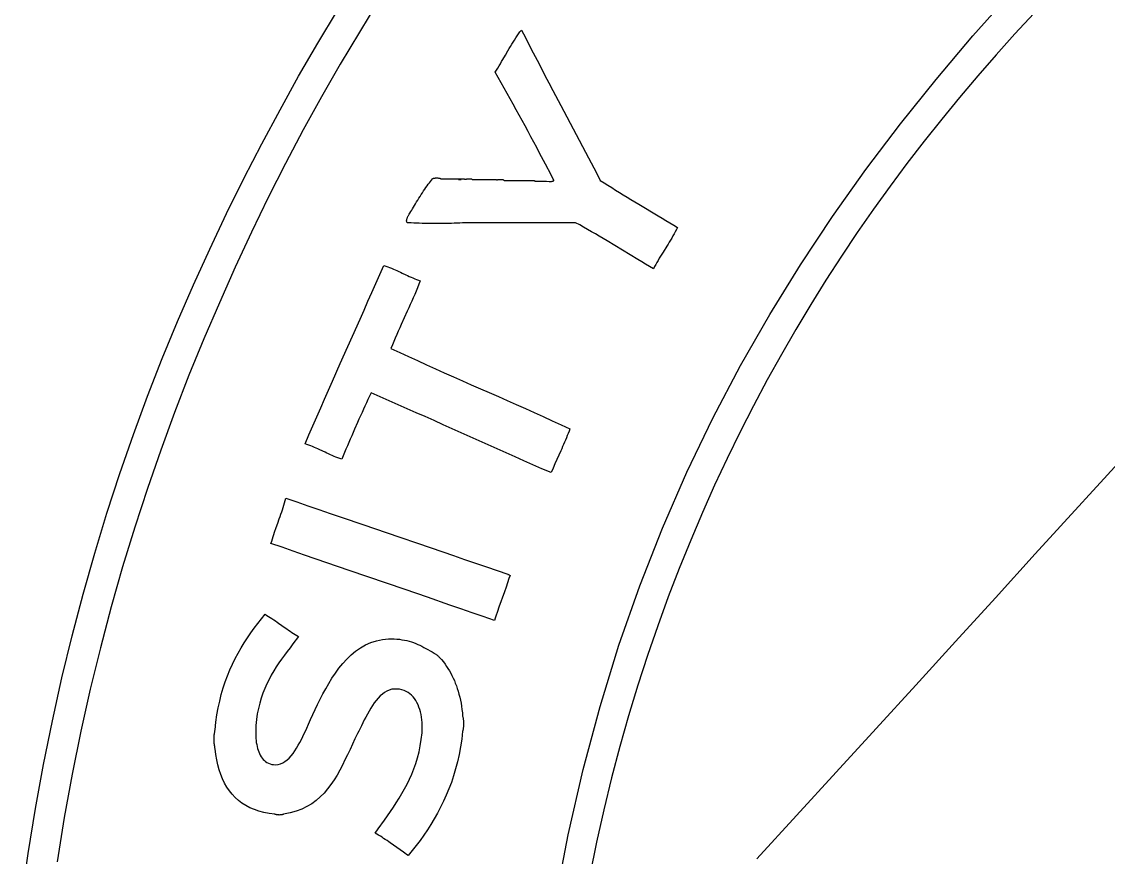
# Model space of a CAD drawing. Header units: metres. Extents: x -185 to 1201, y -340 to 309.
# Drawn here: x 877.63 to 885.33, y 67.75 to 73.67 of the extents above; entities that cross this region are included whole.
import ezdxf

# ---------------------------------------------------------------- set-up
doc = ezdxf.new("R2010")
doc.units = ezdxf.units.M

msp = doc.modelspace()

# ---------------------------------------------------------------- linework, layer by layer
for p, q in [((884.37, 73.5703), (884.638, 73.8708)), ((879.729, 73.5195), (879.868, 73.751)), ((880.162, 73.8222), (880.023, 73.5975)), ((884.802, 73.7292), (884.667, 73.5838)), ((880.023, 73.5975), (879.887, 73.3695)), ((881.151, 73.5841), (881.161, 73.598)), ((881.161, 73.598), (881.171, 73.6116)), ((881.171, 73.6116), (881.199, 73.5579)), ((879.593, 73.2847), (879.729, 73.5195)), ((881.103, 73.5111), (881.112, 73.5261)), ((881.112, 73.5261), (881.122, 73.5409)), ((881.122, 73.5409), (881.131, 73.5555)), ((881.131, 73.5555), (881.141, 73.5699)), ((881.141, 73.5699), (881.151, 73.5841)), ((881.199, 73.5579), (881.226, 73.5043)), ((884.109, 73.2625), (884.37, 73.5703)), ((884.667, 73.5838), (884.535, 73.4363)), ((881.058, 73.4346), (881.076, 73.4654)), ((881.076, 73.4654), (881.085, 73.4807)), ((881.085, 73.4807), (881.094, 73.496)), ((881.094, 73.496), (881.103, 73.5111)), ((881.226, 73.5043), (881.254, 73.4507)), ((881.254, 73.4507), (881.282, 73.3972)), ((879.887, 73.3695), (879.754, 73.1383)), ((881.013, 73.3576), (881.022, 73.3729)), ((881.022, 73.3729), (881.031, 73.3883)), ((881.031, 73.3883), (881.04, 73.4037)), ((881.04, 73.4037), (881.058, 73.4346)), ((881.282, 73.3972), (881.31, 73.3438)), ((884.535, 73.4363), (884.404, 73.2866)), ((880.986, 73.3125), (880.995, 73.3274)), ((881.007, 73.2749), (880.986, 73.3125)), ((880.995, 73.3274), (881.004, 73.3425)), ((881.004, 73.3425), (881.013, 73.3576)), ((881.31, 73.3438), (881.338, 73.2904)), ((881.338, 73.2904), (881.366, 73.2371)), ((884.404, 73.2866), (884.276, 73.1349)), ((879.461, 73.0466), (879.593, 73.2847)), ((881.028, 73.2372), (881.007, 73.2749)), ((881.05, 73.1994), (881.028, 73.2372)), ((881.366, 73.2371), (881.394, 73.1838)), ((883.856, 72.947), (884.109, 73.2625)), ((879.754, 73.1383), (879.625, 72.9039)), ((881.071, 73.1615), (881.05, 73.1994)), ((881.092, 73.1236), (881.071, 73.1615)), ((881.394, 73.1838), (881.45, 73.0774)), ((884.276, 73.1349), (884.149, 72.9809)), ((881.113, 73.0855), (881.092, 73.1236)), ((881.134, 73.0474), (881.113, 73.0855)), ((881.45, 73.0774), (881.646, 72.7056)), ((879.331, 72.8053), (879.461, 73.0466)), ((881.155, 73.0092), (881.134, 73.0474)), ((881.176, 72.9709), (881.155, 73.0092)), ((884.149, 72.9809), (884.025, 72.8247)), ((879.625, 72.9039), (879.499, 72.6661)), ((881.197, 72.9326), (881.176, 72.9709)), ((881.218, 72.8941), (881.197, 72.9326)), ((883.611, 72.6232), (883.856, 72.947)), ((881.238, 72.8557), (881.218, 72.8941)), ((881.259, 72.8171), (881.238, 72.8557)), ((884.025, 72.8247), (883.903, 72.6663)), ((879.205, 72.5605), (879.331, 72.8053)), ((881.28, 72.7786), (881.259, 72.8171)), ((881.3, 72.7399), (881.28, 72.7786)), ((881.341, 72.6626), (881.3, 72.7399)), ((881.646, 72.7056), (881.702, 72.5994)), ((879.499, 72.6661), (879.377, 72.4249)), ((881.382, 72.5851), (881.341, 72.6626)), ((881.702, 72.5994), (881.73, 72.5463)), ((883.375, 72.2907), (883.611, 72.6232)), ((883.903, 72.6663), (883.783, 72.5057)), ((879.082, 72.3124), (879.205, 72.5605)), ((880.503, 72.5083), (880.511, 72.5195)), ((880.511, 72.5195), (880.519, 72.53)), ((880.519, 72.53), (880.526, 72.5399)), ((880.526, 72.5399), (880.534, 72.5489)), ((880.534, 72.5489), (880.541, 72.5571)), ((880.541, 72.5571), (880.542, 72.5584)), ((880.542, 72.5584), (880.544, 72.5596)), ((880.544, 72.5596), (880.546, 72.5607)), ((880.546, 72.5607), (880.549, 72.5616)), ((880.549, 72.5616), (880.552, 72.5624)), ((880.552, 72.5624), (880.556, 72.563)), ((880.556, 72.563), (880.56, 72.5635)), ((880.56, 72.5635), (880.563, 72.5639)), ((880.563, 72.5639), (880.567, 72.5641)), ((880.567, 72.5641), (880.571, 72.5641)), ((880.571, 72.5641), (880.575, 72.5641)), ((880.575, 72.5641), (880.579, 72.5639)), ((880.579, 72.5639), (880.583, 72.5635)), ((880.583, 72.5635), (880.587, 72.563)), ((880.587, 72.563), (880.59, 72.5624)), ((880.59, 72.5624), (880.593, 72.5616)), ((880.593, 72.5616), (880.596, 72.5607)), ((880.596, 72.5607), (880.598, 72.5596)), ((880.598, 72.5596), (880.6, 72.5584)), ((880.6, 72.5584), (880.601, 72.5571)), ((880.601, 72.5571), (880.765, 72.5571)), ((880.726, 72.5522), (880.744, 72.5532)), ((880.738, 72.5529), (880.726, 72.5522)), ((880.744, 72.5532), (880.738, 72.5529)), ((880.765, 72.5571), (880.768, 72.5566)), ((880.768, 72.5566), (880.771, 72.5564)), ((880.771, 72.5564), (880.774, 72.5563)), ((880.774, 72.5563), (880.777, 72.5563)), ((880.777, 72.5563), (880.781, 72.5565)), ((880.781, 72.5565), (880.784, 72.5567)), ((880.784, 72.5567), (880.798, 72.558)), ((880.798, 72.558), (880.801, 72.5583)), ((880.801, 72.5583), (880.804, 72.5584)), ((880.804, 72.5584), (880.807, 72.5585)), ((880.807, 72.5585), (880.81, 72.5584)), ((880.81, 72.5584), (880.813, 72.5581)), ((880.813, 72.5581), (880.815, 72.5577)), ((880.815, 72.5577), (880.817, 72.557)), ((880.817, 72.557), (880.819, 72.5561)), ((880.819, 72.5561), (880.821, 72.5548)), ((880.821, 72.5548), (880.822, 72.5533)), ((880.822, 72.5533), (880.986, 72.5533)), ((880.986, 72.5533), (880.989, 72.5526)), ((880.989, 72.5526), (880.992, 72.5521)), ((880.992, 72.5521), (880.995, 72.5519)), ((880.995, 72.5519), (880.998, 72.5518)), ((880.998, 72.5518), (881.002, 72.5519)), ((881.002, 72.5519), (881.005, 72.5521)), ((881.005, 72.5521), (881.009, 72.5523)), ((881.009, 72.5523), (881.02, 72.5531)), ((881.02, 72.5531), (881.023, 72.5533)), ((881.023, 72.5533), (881.027, 72.5534)), ((881.027, 72.5534), (881.03, 72.5534)), ((881.03, 72.5534), (881.033, 72.5531)), ((881.033, 72.5531), (881.036, 72.5527)), ((881.036, 72.5527), (881.039, 72.552)), ((881.039, 72.552), (881.042, 72.5511)), ((881.042, 72.5511), (881.044, 72.5499)), ((881.044, 72.5499), (881.046, 72.5482)), ((881.046, 72.5482), (881.048, 72.5463)), ((881.048, 72.5463), (881.212, 72.5463)), ((881.212, 72.5463), (881.214, 72.5458)), ((881.214, 72.5458), (881.217, 72.5455)), ((881.217, 72.5455), (881.22, 72.5454)), ((881.22, 72.5454), (881.223, 72.5455)), ((881.223, 72.5455), (881.226, 72.5456)), ((881.226, 72.5456), (881.229, 72.5458)), ((881.229, 72.5458), (881.239, 72.5466)), ((881.239, 72.5466), (881.246, 72.547)), ((881.246, 72.547), (881.249, 72.547)), ((881.249, 72.547), (881.252, 72.5469)), ((881.252, 72.5469), (881.255, 72.5467)), ((881.255, 72.5467), (881.258, 72.5463)), ((881.258, 72.5463), (881.261, 72.5457)), ((881.261, 72.5457), (881.263, 72.5449)), ((881.263, 72.5449), (881.265, 72.5438)), ((881.265, 72.5438), (881.267, 72.5424)), ((881.267, 72.5424), (881.268, 72.5406)), ((881.268, 72.5406), (881.324, 72.5406)), ((881.324, 72.5406), (881.328, 72.5411)), ((881.328, 72.5411), (881.332, 72.5413)), ((881.332, 72.5413), (881.336, 72.5414)), ((881.336, 72.5414), (881.34, 72.5414)), ((881.34, 72.5414), (881.345, 72.5412)), ((881.345, 72.5412), (881.349, 72.541)), ((881.349, 72.541), (881.367, 72.5399)), ((881.367, 72.5399), (881.372, 72.5397)), ((881.372, 72.5397), (881.376, 72.5397)), ((881.376, 72.5397), (881.38, 72.5397)), ((881.38, 72.5397), (881.384, 72.5399)), ((881.402, 72.5463), (881.382, 72.5851)), ((881.384, 72.5399), (881.388, 72.5404)), ((881.388, 72.5404), (881.391, 72.541)), ((881.391, 72.541), (881.394, 72.5419)), ((881.394, 72.5419), (881.397, 72.543)), ((881.397, 72.543), (881.4, 72.5445)), ((881.4, 72.5445), (881.402, 72.5463)), ((881.73, 72.5463), (881.757, 72.5292)), ((881.757, 72.5292), (881.784, 72.5122)), ((880.453, 72.4333), (880.461, 72.4463)), ((880.461, 72.4463), (880.47, 72.4593)), ((880.47, 72.4593), (880.478, 72.472)), ((880.478, 72.472), (880.486, 72.4845)), ((880.486, 72.4845), (880.495, 72.4967)), ((880.495, 72.4967), (880.503, 72.5083)), ((881.784, 72.5122), (881.811, 72.4953)), ((881.811, 72.4953), (881.838, 72.4785)), ((881.838, 72.4785), (881.865, 72.4618)), ((881.865, 72.4618), (881.892, 72.4452)), ((881.892, 72.4452), (881.92, 72.4286)), ((883.783, 72.5057), (883.666, 72.3427)), ((879.377, 72.4249), (879.258, 72.1804)), ((880.407, 72.3577), (880.414, 72.3696)), ((880.414, 72.3696), (880.421, 72.3818)), ((880.421, 72.3818), (880.429, 72.3944)), ((880.429, 72.3944), (880.437, 72.4072)), ((880.437, 72.4072), (880.445, 72.4202)), ((880.445, 72.4202), (880.453, 72.4333)), ((881.92, 72.4286), (881.947, 72.4121)), ((881.947, 72.4121), (882.002, 72.3791)), ((882.002, 72.3791), (882.14, 72.2968)), ((878.963, 72.0608), (879.082, 72.3124)), ((880.363, 72.2827), (880.365, 72.2868)), ((880.365, 72.2868), (880.367, 72.291)), ((880.367, 72.291), (880.369, 72.2952)), ((880.369, 72.2952), (880.372, 72.2993)), ((880.372, 72.2993), (880.374, 72.3034)), ((880.374, 72.3034), (880.376, 72.3074)), ((880.376, 72.3074), (880.381, 72.315)), ((880.381, 72.315), (880.388, 72.3257)), ((880.388, 72.3257), (880.394, 72.3357)), ((880.394, 72.3357), (880.4, 72.3464)), ((880.4, 72.3464), (880.407, 72.3577)), ((882.14, 72.2968), (882.168, 72.2803)), ((883.148, 71.949), (883.375, 72.2907)), ((883.666, 72.3427), (883.551, 72.1773)), ((880.358, 72.2619), (880.359, 72.266)), ((880.358, 72.258), (880.358, 72.2619)), ((880.359, 72.2541), (880.358, 72.258)), ((880.359, 72.2701), (880.36, 72.2743)), ((880.359, 72.266), (880.359, 72.2701)), ((880.36, 72.2503), (880.359, 72.2541)), ((880.36, 72.2743), (880.362, 72.2784)), ((880.361, 72.2466), (880.36, 72.2503)), ((880.37, 72.2466), (880.361, 72.2466)), ((880.362, 72.2784), (880.363, 72.2827)), ((880.389, 72.2456), (880.37, 72.2466)), ((880.408, 72.2446), (880.389, 72.2456)), ((880.427, 72.2438), (880.408, 72.2446)), ((880.447, 72.243), (880.427, 72.2438)), ((880.467, 72.2424), (880.447, 72.243)), ((880.488, 72.2419), (880.467, 72.2424)), ((880.508, 72.2415), (880.488, 72.2419)), ((880.529, 72.2412), (880.508, 72.2415)), ((880.55, 72.241), (880.529, 72.2412)), ((880.571, 72.241), (880.55, 72.241)), ((880.592, 72.241), (880.571, 72.241)), ((880.613, 72.2412), (880.592, 72.241)), ((880.634, 72.2415), (880.613, 72.2412)), ((880.654, 72.2419), (880.634, 72.2415)), ((880.675, 72.2424), (880.654, 72.2419)), ((880.695, 72.243), (880.675, 72.2424)), ((880.715, 72.2438), (880.695, 72.243)), ((880.734, 72.2446), (880.715, 72.2438)), ((880.753, 72.2456), (880.734, 72.2446)), ((880.771, 72.2466), (880.753, 72.2456)), ((881.555, 72.2466), (880.771, 72.2466)), ((881.584, 72.2311), (881.555, 72.2466)), ((881.612, 72.2154), (881.584, 72.2311)), ((881.64, 72.1995), (881.612, 72.2154)), ((882.168, 72.2803), (882.195, 72.2637)), ((882.195, 72.2637), (882.223, 72.2471)), ((882.223, 72.2471), (882.25, 72.2305)), ((882.25, 72.2305), (882.277, 72.2137)), ((882.277, 72.2137), (882.27, 72.1984)), ((879.258, 72.1804), (879.143, 71.9324)), ((881.667, 72.1835), (881.64, 72.1995)), ((881.695, 72.1673), (881.667, 72.1835)), ((881.723, 72.1511), (881.695, 72.1673)), ((881.75, 72.1347), (881.723, 72.1511)), ((881.778, 72.1183), (881.75, 72.1347)), ((882.236, 72.1388), (882.228, 72.1242)), ((882.245, 72.1534), (882.236, 72.1388)), ((882.253, 72.1682), (882.245, 72.1534)), ((882.261, 72.1832), (882.253, 72.1682)), ((882.27, 72.1984), (882.261, 72.1832)), ((883.551, 72.1773), (883.438, 72.0096)), ((878.847, 71.8061), (878.963, 72.0608)), ((881.832, 72.0853), (881.778, 72.1183)), ((881.941, 72.0191), (881.832, 72.0853)), ((882.201, 72.081), (882.175, 72.0381)), ((882.21, 72.0954), (882.201, 72.081)), ((882.219, 72.1097), (882.21, 72.0954)), ((882.228, 72.1242), (882.219, 72.1097)), ((881.996, 71.9861), (881.941, 72.0191)), ((882.024, 71.9697), (881.996, 71.9861)), ((882.14, 71.9805), (882.131, 71.9659)), ((882.148, 71.995), (882.14, 71.9805)), ((882.157, 72.0095), (882.148, 71.995)), ((882.166, 72.0238), (882.157, 72.0095)), ((882.175, 72.0381), (882.166, 72.0238)), ((883.438, 72.0096), (883.328, 71.8394)), ((879.143, 71.9324), (879.031, 71.6807)), ((880.168, 71.8799), (880.196, 71.9433)), ((880.196, 71.9433), (880.21, 71.939)), ((880.21, 71.939), (880.224, 71.9344)), ((880.224, 71.9344), (880.237, 71.9296)), ((880.237, 71.9296), (880.25, 71.9245)), ((880.25, 71.9245), (880.264, 71.9192)), ((880.264, 71.9192), (880.277, 71.9137)), ((880.277, 71.9137), (880.289, 71.9081)), ((880.289, 71.9081), (880.302, 71.9023)), ((880.302, 71.9023), (880.315, 71.8965)), ((882.051, 71.9534), (882.024, 71.9697)), ((882.079, 71.9372), (882.051, 71.9534)), ((882.107, 71.9211), (882.079, 71.9372)), ((882.115, 71.9362), (882.107, 71.9211)), ((882.123, 71.9511), (882.115, 71.9362)), ((882.131, 71.9659), (882.123, 71.9511)), ((882.931, 71.5975), (883.148, 71.949)), ((880.14, 71.8167), (880.168, 71.8799)), ((880.315, 71.8965), (880.327, 71.8906)), ((880.327, 71.8906), (880.352, 71.8787)), ((880.352, 71.8787), (880.364, 71.8728)), ((880.364, 71.8728), (880.377, 71.867)), ((880.377, 71.867), (880.39, 71.8612)), ((880.39, 71.8612), (880.402, 71.8556)), ((880.402, 71.8556), (880.415, 71.8502)), ((880.415, 71.8502), (880.428, 71.8449)), ((880.428, 71.8449), (880.441, 71.8399)), ((880.441, 71.8399), (880.455, 71.8351)), ((880.455, 71.8351), (880.445, 71.8109)), ((883.328, 71.8394), (883.221, 71.6669)), ((878.734, 71.5474), (878.847, 71.8061)), ((880.084, 71.6905), (880.112, 71.7536)), ((880.112, 71.7536), (880.14, 71.8167)), ((880.425, 71.7628), (880.415, 71.7389)), ((880.435, 71.7868), (880.425, 71.7628)), ((880.445, 71.8109), (880.435, 71.7868)), ((879.031, 71.6807), (878.922, 71.4253)), ((880.057, 71.6275), (880.084, 71.6905)), ((880.394, 71.6914), (880.383, 71.6677)), ((880.404, 71.7151), (880.394, 71.6914)), ((880.415, 71.7389), (880.404, 71.7151)), ((880.029, 71.5646), (880.057, 71.6275)), ((880.362, 71.6205), (880.341, 71.5732)), ((880.373, 71.6441), (880.362, 71.6205)), ((880.383, 71.6677), (880.373, 71.6441)), ((882.724, 71.2357), (882.931, 71.5975)), ((883.221, 71.6669), (883.115, 71.4918)), ((878.626, 71.2845), (878.734, 71.5474)), ((879.888, 71.25), (880.029, 71.5646)), ((880.319, 71.5258), (880.309, 71.502)), ((880.341, 71.5732), (880.319, 71.5258)), ((880.288, 71.4542), (880.277, 71.4301)), ((880.298, 71.4781), (880.288, 71.4542)), ((880.309, 71.502), (880.298, 71.4781)), ((883.115, 71.4918), (883.013, 71.3142)), ((878.922, 71.4253), (878.816, 71.1662)), ((880.257, 71.3816), (880.247, 71.3572)), ((880.267, 71.406), (880.257, 71.3816)), ((880.277, 71.4301), (880.267, 71.406)), ((878.522, 71.0175), (878.626, 71.2845)), ((880.247, 71.3572), (880.309, 71.328)), ((880.309, 71.328), (880.372, 71.2991)), ((880.372, 71.2991), (880.435, 71.2703)), ((883.013, 71.3142), (882.913, 71.134)), ((879.832, 71.1241), (879.888, 71.25)), ((880.435, 71.2703), (880.499, 71.2417)), ((880.499, 71.2417), (880.562, 71.2131)), ((880.562, 71.2131), (880.625, 71.1847)), ((882.528, 70.8632), (882.724, 71.2357)), ((878.816, 71.1662), (878.714, 70.9032)), ((880.625, 71.1847), (880.689, 71.1564)), ((880.689, 71.1564), (880.753, 71.1281)), ((882.913, 71.134), (882.815, 70.9513)), ((879.777, 70.998), (879.804, 71.0611)), ((879.804, 71.0611), (879.832, 71.1241)), ((880.753, 71.1281), (880.816, 71.0999)), ((880.816, 71.0999), (881.008, 71.0153)), ((878.422, 70.7462), (878.522, 71.0175)), ((879.749, 70.9349), (879.777, 70.998)), ((880.084, 70.9952), (880.073, 70.9721)), ((880.095, 71.0182), (880.084, 70.9952)), ((880.106, 71.0411), (880.095, 71.0182)), ((880.17, 71.0135), (880.106, 71.0411)), ((880.234, 70.9857), (880.17, 71.0135)), ((880.298, 70.9578), (880.234, 70.9857)), ((881.008, 71.0153), (881.071, 70.9871)), ((881.071, 70.9871), (881.135, 70.9588)), ((878.714, 70.9032), (878.616, 70.6362)), ((879.721, 70.8716), (879.749, 70.9349)), ((880.042, 70.9025), (880.031, 70.8792)), ((880.052, 70.9258), (880.042, 70.9025)), ((880.063, 70.949), (880.052, 70.9258)), ((880.073, 70.9721), (880.063, 70.949)), ((880.362, 70.9298), (880.298, 70.9578)), ((880.426, 70.9017), (880.362, 70.9298)), ((880.49, 70.8735), (880.426, 70.9017)), ((881.135, 70.9588), (881.199, 70.9305)), ((881.199, 70.9305), (881.262, 70.9021)), ((881.262, 70.9021), (881.326, 70.8737)), ((882.815, 70.9513), (882.721, 70.766)), ((879.693, 70.8083), (879.721, 70.8716)), ((880.01, 70.8324), (879.989, 70.7854)), ((880.02, 70.8559), (880.01, 70.8324)), ((880.031, 70.8792), (880.02, 70.8559)), ((880.554, 70.8452), (880.49, 70.8735)), ((880.617, 70.8168), (880.554, 70.8452)), ((881.326, 70.8737), (881.389, 70.8451)), ((881.389, 70.8451), (881.452, 70.8164)), ((882.343, 70.4794), (882.528, 70.8632)), ((884.812, 69.901), (885.66, 70.8312)), ((878.326, 70.4705), (878.422, 70.7462)), ((879.639, 70.6812), (879.666, 70.7448)), ((879.666, 70.7448), (879.693, 70.8083)), ((879.979, 70.7619), (879.969, 70.7383)), ((879.989, 70.7854), (879.979, 70.7619)), ((880.744, 70.76), (880.617, 70.8168)), ((880.935, 70.6746), (880.744, 70.76)), ((881.452, 70.8164), (881.515, 70.7876)), ((881.503, 70.7553), (881.496, 70.7394)), ((881.509, 70.7714), (881.503, 70.7553)), ((881.515, 70.7876), (881.509, 70.7714)), ((882.721, 70.766), (882.629, 70.578)), ((879.652, 70.6767), (879.639, 70.6812)), ((879.666, 70.6718), (879.652, 70.6767)), ((879.679, 70.6667), (879.666, 70.6718)), ((879.948, 70.691), (879.938, 70.6674)), ((879.958, 70.7147), (879.948, 70.691)), ((879.969, 70.7383), (879.958, 70.7147)), ((880.999, 70.6462), (880.935, 70.6746)), ((881.47, 70.6767), (881.463, 70.6612)), ((881.477, 70.6922), (881.47, 70.6767)), ((881.483, 70.7079), (881.477, 70.6922)), ((881.49, 70.7236), (881.483, 70.7079)), ((881.496, 70.7394), (881.49, 70.7236)), ((878.616, 70.6362), (878.522, 70.3651)), ((879.692, 70.6614), (879.679, 70.6667)), ((879.705, 70.6559), (879.692, 70.6614)), ((879.718, 70.6503), (879.705, 70.6559)), ((879.73, 70.6446), (879.718, 70.6503)), ((879.743, 70.6387), (879.73, 70.6446)), ((879.78, 70.621), (879.743, 70.6387)), ((879.793, 70.6151), (879.78, 70.621)), ((879.805, 70.6093), (879.793, 70.6151)), ((879.818, 70.6035), (879.805, 70.6093)), ((879.831, 70.5979), (879.818, 70.6035)), ((879.844, 70.5924), (879.831, 70.5979)), ((879.857, 70.5871), (879.844, 70.5924)), ((879.918, 70.62), (879.898, 70.5726)), ((879.928, 70.6437), (879.918, 70.62)), ((879.938, 70.6674), (879.928, 70.6437)), ((881.062, 70.6178), (880.999, 70.6462)), ((881.126, 70.5895), (881.062, 70.6178)), ((881.436, 70.5997), (881.408, 70.5386)), ((881.45, 70.6304), (881.436, 70.5997)), ((881.457, 70.6458), (881.45, 70.6304)), ((881.463, 70.6612), (881.457, 70.6458)), ((879.87, 70.582), (879.857, 70.5871)), ((879.884, 70.5772), (879.87, 70.582)), ((879.898, 70.5726), (879.884, 70.5772)), ((881.189, 70.5612), (881.126, 70.5895)), ((881.253, 70.5331), (881.189, 70.5612)), ((881.317, 70.505), (881.253, 70.5331)), ((881.408, 70.5386), (881.395, 70.5079)), ((882.629, 70.578), (882.54, 70.3873)), ((878.235, 70.1904), (878.326, 70.4705)), ((881.381, 70.4771), (881.317, 70.505)), ((881.395, 70.5079), (881.381, 70.4771)), ((882.171, 70.0839), (882.343, 70.4794)), ((878.522, 70.3651), (878.432, 70.0898)), ((882.54, 70.3873), (882.454, 70.194)), ((879.498, 70.2802), (879.503, 70.297)), ((879.503, 70.297), (879.58, 70.27)), ((879.473, 70.1986), (879.478, 70.2147)), ((879.478, 70.2147), (879.483, 70.2309)), ((879.483, 70.2309), (879.488, 70.2472)), ((879.488, 70.2472), (879.493, 70.2637)), ((879.493, 70.2637), (879.498, 70.2802)), ((879.58, 70.27), (879.658, 70.2429)), ((879.658, 70.2429), (879.737, 70.2157)), ((879.737, 70.2157), (879.816, 70.1886)), ((878.148, 69.9057), (878.235, 70.1904)), ((879.445, 70.1191), (879.456, 70.1508)), ((879.456, 70.1508), (879.462, 70.1667)), ((879.462, 70.1667), (879.467, 70.1826)), ((879.467, 70.1826), (879.473, 70.1986)), ((879.816, 70.1886), (879.895, 70.1613)), ((879.895, 70.1613), (880.054, 70.1068)), ((882.454, 70.194), (882.371, 69.9978)), ((878.432, 70.0898), (878.346, 69.8101)), ((879.418, 70.0399), (879.423, 70.0558)), ((879.423, 70.0558), (879.434, 70.0875)), ((879.434, 70.0875), (879.445, 70.1191)), ((880.054, 70.1068), (880.214, 70.0522)), ((880.214, 70.0522), (880.532, 69.9436)), ((882.01, 69.6761), (882.171, 70.0839)), ((879.396, 69.9757), (879.402, 69.9919)), ((879.475, 69.9481), (879.396, 69.9757)), ((879.402, 69.9919), (879.407, 70.0079)), ((879.407, 70.0079), (879.412, 70.024)), ((879.412, 70.024), (879.418, 70.0399)), ((882.371, 69.9978), (882.29, 69.7987)), ((878.066, 69.6164), (878.148, 69.9057)), ((879.555, 69.9207), (879.475, 69.9481)), ((879.634, 69.8933), (879.555, 69.9207)), ((880.532, 69.9436), (880.69, 69.8897)), ((884.53, 69.5913), (884.812, 69.901)), ((879.792, 69.8386), (879.634, 69.8933)), ((879.951, 69.7842), (879.792, 69.8386)), ((880.69, 69.8897), (880.768, 69.8629)), ((880.768, 69.8629), (880.846, 69.8362)), ((880.846, 69.8362), (880.923, 69.8096)), ((878.346, 69.8101), (878.265, 69.526)), ((880.347, 69.6484), (879.951, 69.7842)), ((880.923, 69.8096), (881, 69.7832)), ((881, 69.7832), (881.076, 69.757)), ((881.076, 69.757), (881.076, 69.7566)), ((881.076, 69.7566), (881.079, 69.7552)), ((881.079, 69.7552), (881.084, 69.7533)), ((881.089, 69.7443), (881.083, 69.7283)), ((881.084, 69.7533), (881.086, 69.7519)), ((881.086, 69.7519), (881.088, 69.7511)), ((881.088, 69.7511), (881.089, 69.7504)), ((881.089, 69.7504), (881.09, 69.7496)), ((881.09, 69.7448), (881.089, 69.7443)), ((881.09, 69.7496), (881.091, 69.7489)), ((881.091, 69.7454), (881.09, 69.7448)), ((881.091, 69.7489), (881.091, 69.7481)), ((881.091, 69.7481), (881.092, 69.7474)), ((881.092, 69.746), (881.091, 69.7454)), ((881.092, 69.7474), (881.092, 69.7467)), ((881.092, 69.7467), (881.092, 69.746)), ((882.29, 69.7987), (882.212, 69.5965)), ((881.073, 69.6965), (881.062, 69.6648)), ((881.083, 69.7283), (881.073, 69.6965)), ((881.862, 69.2555), (882.01, 69.6761)), ((877.988, 69.3223), (878.066, 69.6164)), ((880.505, 69.5941), (880.347, 69.6484)), ((880.664, 69.5396), (880.505, 69.5941)), ((881.051, 69.6333), (881.012, 69.5238)), ((881.062, 69.6648), (881.051, 69.6333)), ((882.212, 69.5965), (882.137, 69.3912)), ((884.247, 69.2818), (884.53, 69.5913)), ((878.265, 69.526), (878.188, 69.2372)), ((880.743, 69.5123), (880.664, 69.5396)), ((881.012, 69.5238), (881.001, 69.4926)), ((879.304, 69.4093), (879.329, 69.4418)), ((879.329, 69.4418), (879.356, 69.4738)), ((879.356, 69.4738), (879.368, 69.4663)), ((879.368, 69.4663), (879.38, 69.4587)), ((879.38, 69.4587), (879.392, 69.4509)), ((879.392, 69.4509), (879.404, 69.443)), ((879.404, 69.443), (879.416, 69.435)), ((880.822, 69.485), (880.743, 69.5123)), ((880.901, 69.4575), (880.822, 69.485)), ((880.98, 69.4301), (880.901, 69.4575)), ((880.985, 69.4457), (880.98, 69.4301)), ((880.991, 69.4613), (880.985, 69.4457)), ((881.001, 69.4926), (880.991, 69.4613)), ((879.254, 69.3423), (879.278, 69.3761)), ((879.278, 69.3761), (879.304, 69.4093)), ((879.416, 69.435), (879.428, 69.427)), ((879.428, 69.427), (879.44, 69.4188)), ((879.44, 69.4188), (879.451, 69.4107)), ((879.451, 69.4107), (879.498, 69.3779)), ((879.498, 69.3779), (879.509, 69.3698)), ((879.509, 69.3698), (879.521, 69.3617)), ((879.521, 69.3617), (879.533, 69.3537)), ((882.137, 69.3912), (882.065, 69.1827)), ((877.916, 69.0235), (877.988, 69.3223)), ((879.207, 69.2722), (879.23, 69.3076)), ((879.23, 69.3076), (879.254, 69.3423)), ((879.533, 69.3537), (879.544, 69.3459)), ((879.544, 69.3459), (879.556, 69.3381)), ((879.593, 69.3158), (879.552, 69.2635)), ((879.556, 69.3381), (879.568, 69.3305)), ((879.568, 69.3305), (879.581, 69.323)), ((879.581, 69.323), (879.593, 69.3158)), ((880.104, 69.2737), (880.144, 69.2866)), ((880.144, 69.2866), (880.186, 69.2953)), ((880.186, 69.2953), (880.23, 69.2993)), ((880.23, 69.2993), (880.251, 69.2997)), ((880.251, 69.2997), (880.27, 69.2994)), ((880.27, 69.2994), (880.289, 69.2984)), ((880.289, 69.2984), (880.308, 69.2966)), ((880.308, 69.2966), (880.325, 69.2941)), ((880.325, 69.2941), (880.343, 69.291)), ((880.343, 69.291), (880.359, 69.2874)), ((880.359, 69.2874), (880.376, 69.2831)), ((880.376, 69.2831), (880.392, 69.2782)), ((878.188, 69.2372), (878.116, 68.9437)), ((879.164, 69.1986), (879.185, 69.2358)), ((879.185, 69.2358), (879.207, 69.2722)), ((879.512, 69.2107), (879.492, 69.184)), ((879.532, 69.2372), (879.512, 69.2107)), ((879.552, 69.2635), (879.532, 69.2372)), ((879.964, 69.1862), (879.996, 69.2128)), ((879.996, 69.2128), (880.03, 69.2365)), ((880.03, 69.2365), (880.066, 69.2569)), ((880.066, 69.2569), (880.104, 69.2737)), ((880.392, 69.2782), (880.407, 69.2729)), ((880.407, 69.2729), (880.422, 69.2671)), ((880.422, 69.2671), (880.437, 69.2608)), ((880.437, 69.2608), (880.452, 69.2541)), ((880.452, 69.2541), (880.466, 69.247)), ((880.466, 69.247), (880.481, 69.2396)), ((880.481, 69.2396), (880.495, 69.2318)), ((880.495, 69.2318), (880.509, 69.2238)), ((880.509, 69.2238), (880.524, 69.2154)), ((880.524, 69.2154), (880.538, 69.2069)), ((880.538, 69.2069), (880.552, 69.1982)), ((881.728, 68.8216), (881.862, 69.2555)), ((883.965, 68.9727), (884.247, 69.2818)), ((879.124, 69.121), (879.143, 69.1603)), ((879.143, 69.1603), (879.164, 69.1986)), ((879.453, 69.1293), (879.434, 69.1012)), ((879.472, 69.1569), (879.453, 69.1293)), ((879.492, 69.184), (879.472, 69.1569)), ((879.905, 69.1257), (879.934, 69.1571)), ((879.934, 69.1571), (879.964, 69.1862)), ((880.552, 69.1982), (880.556, 69.1959)), ((880.556, 69.1959), (880.56, 69.1935)), ((880.56, 69.1935), (880.564, 69.191)), ((880.564, 69.191), (880.568, 69.1884)), ((880.568, 69.1884), (880.572, 69.1856)), ((880.572, 69.1856), (880.576, 69.1828)), ((880.576, 69.1828), (880.579, 69.1798)), ((880.579, 69.1798), (880.583, 69.1768)), ((880.583, 69.1768), (880.586, 69.1737)), ((880.586, 69.1737), (880.589, 69.1705)), ((880.589, 69.1705), (880.592, 69.1672)), ((880.592, 69.1672), (880.596, 69.1639)), ((880.596, 69.1639), (880.599, 69.1605)), ((880.599, 69.1605), (880.605, 69.1537)), ((880.605, 69.1537), (880.62, 69.1361)), ((880.62, 69.1361), (880.63, 69.1208)), ((882.065, 69.1827), (881.996, 68.9708)), ((879.089, 69.0389), (879.106, 69.0805)), ((879.106, 69.0805), (879.124, 69.121)), ((879.416, 69.0724), (879.399, 69.0428)), ((879.434, 69.1012), (879.416, 69.0724)), ((879.829, 69.0216), (879.853, 69.0576)), ((879.853, 69.0576), (879.878, 69.0925)), ((879.878, 69.0925), (879.905, 69.1257)), ((880.63, 69.1208), (880.641, 69.1052)), ((880.641, 69.1052), (880.651, 69.0892)), ((880.651, 69.0892), (880.661, 69.073)), ((880.661, 69.073), (880.67, 69.0564)), ((880.67, 69.0564), (880.679, 69.0394)), ((877.848, 68.7198), (877.916, 69.0235)), ((879.059, 68.9519), (879.073, 68.996)), ((879.073, 68.996), (879.089, 69.0389)), ((879.368, 68.9811), (879.353, 68.9488)), ((879.383, 69.0124), (879.368, 68.9811)), ((879.399, 69.0428), (879.383, 69.0124)), ((879.785, 68.9471), (879.806, 68.9846)), ((879.806, 68.9846), (879.829, 69.0216)), ((880.679, 69.0394), (880.687, 69.022)), ((880.687, 69.022), (880.696, 69.0043)), ((880.696, 69.0043), (880.703, 68.9861)), ((880.703, 68.9861), (880.711, 68.9674)), ((878.116, 68.9437), (878.049, 68.6454)), ((879.034, 68.8594), (879.045, 68.9063)), ((879.045, 68.9063), (879.059, 68.9519)), ((879.34, 68.9153), (879.328, 68.8806)), ((879.353, 68.9488), (879.34, 68.9153)), ((879.745, 68.8719), (879.764, 68.9094)), ((879.764, 68.9094), (879.785, 68.9471)), ((880.187, 68.9091), (880.171, 68.8957)), ((880.202, 68.9207), (880.187, 68.9091)), ((880.218, 68.9303), (880.202, 68.9207)), ((880.235, 68.9376), (880.218, 68.9303)), ((880.253, 68.9425), (880.235, 68.9376)), ((880.271, 68.9446), (880.253, 68.9425)), ((880.29, 68.9446), (880.271, 68.9446)), ((880.307, 68.9429), (880.29, 68.9446)), ((880.324, 68.9395), (880.307, 68.9429)), ((880.34, 68.9345), (880.324, 68.9395)), ((880.355, 68.9281), (880.34, 68.9345)), ((880.368, 68.9203), (880.355, 68.9281)), ((880.381, 68.9111), (880.368, 68.9203)), ((880.393, 68.9007), (880.381, 68.9111)), ((880.404, 68.8892), (880.393, 68.9007)), ((880.711, 68.9674), (880.717, 68.9483)), ((880.717, 68.9483), (880.724, 68.9286)), ((880.724, 68.9286), (880.729, 68.9085)), ((880.729, 68.9085), (880.735, 68.8879)), ((881.996, 68.9708), (881.93, 68.7556)), ((883.684, 68.664), (883.965, 68.9727)), ((879.023, 68.811), (879.034, 68.8594)), ((879.317, 68.8447), (879.308, 68.8073)), ((879.328, 68.8806), (879.317, 68.8447)), ((879.71, 68.7985), (879.727, 68.8348)), ((879.727, 68.8348), (879.745, 68.8719)), ((880.116, 68.8275), (880.104, 68.8079)), ((880.129, 68.8463), (880.116, 68.8275)), ((880.143, 68.8641), (880.129, 68.8463)), ((880.157, 68.8806), (880.143, 68.8641)), ((880.171, 68.8957), (880.157, 68.8806)), ((880.414, 68.8766), (880.404, 68.8892)), ((880.423, 68.8629), (880.414, 68.8766)), ((880.431, 68.8483), (880.423, 68.8629)), ((880.439, 68.8329), (880.431, 68.8483)), ((880.445, 68.8167), (880.439, 68.8329)), ((880.735, 68.8879), (880.739, 68.8667)), ((880.739, 68.8667), (880.744, 68.8449)), ((880.744, 68.8449), (880.747, 68.8225)), ((880.747, 68.8225), (880.75, 68.7996)), ((881.608, 68.374), (881.728, 68.8216)), ((879.007, 68.7095), (879.014, 68.761)), ((879.014, 68.761), (879.023, 68.811)), ((879.3, 68.7685), (879.294, 68.728)), ((879.308, 68.8073), (879.3, 68.7685)), ((879.678, 68.7297), (879.71, 68.7985)), ((880.069, 68.7462), (880.058, 68.7254)), ((880.08, 68.7671), (880.069, 68.7462)), ((880.092, 68.7877), (880.08, 68.7671)), ((880.104, 68.8079), (880.092, 68.7877)), ((880.451, 68.7998), (880.445, 68.8167)), ((880.456, 68.7823), (880.451, 68.7998)), ((880.46, 68.7642), (880.456, 68.7823)), ((880.463, 68.7457), (880.46, 68.7642)), ((880.466, 68.7268), (880.463, 68.7457)), ((880.75, 68.7996), (880.753, 68.776)), ((880.753, 68.776), (880.754, 68.7518)), ((880.754, 68.7518), (880.756, 68.7482)), ((880.756, 68.7482), (880.757, 68.7441)), ((880.757, 68.7441), (880.758, 68.7395)), ((881.93, 68.7556), (881.868, 68.5369)), ((877.786, 68.4111), (877.848, 68.7198)), ((879.001, 68.6563), (879.007, 68.7095)), ((879.294, 68.728), (879.29, 68.6859)), ((879.29, 68.6859), (879.29, 68.5937)), ((879.643, 68.6518), (879.669, 68.7117)), ((879.669, 68.7117), (879.678, 68.7297)), ((880.038, 68.6846), (880.028, 68.665)), ((880.048, 68.7048), (880.038, 68.6846)), ((880.058, 68.7254), (880.048, 68.7048)), ((880.467, 68.7076), (880.466, 68.7268)), ((880.467, 68.6342), (880.467, 68.7076)), ((880.758, 68.7395), (880.759, 68.7345)), ((880.759, 68.7345), (880.759, 68.7292)), ((880.759, 68.7292), (880.76, 68.7235)), ((880.76, 68.6746), (880.759, 68.6689)), ((880.759, 68.6689), (880.759, 68.6635)), ((880.76, 68.7235), (880.76, 68.7176)), ((880.76, 68.7176), (880.761, 68.7116)), ((880.761, 68.6867), (880.76, 68.6806)), ((880.76, 68.6806), (880.76, 68.6746)), ((880.761, 68.7116), (880.761, 68.7054)), ((880.761, 68.7054), (880.761, 68.6992)), ((880.761, 68.6992), (880.761, 68.6929)), ((880.761, 68.6929), (880.761, 68.6867)), ((878.049, 68.6454), (877.988, 68.342)), ((878.994, 68.6045), (878.995, 68.6121)), ((878.994, 68.5968), (878.994, 68.6045)), ((878.994, 68.589), (878.994, 68.5968)), ((878.995, 68.6195), (878.996, 68.6266)), ((878.995, 68.6121), (878.995, 68.6195)), ((878.996, 68.6266), (878.997, 68.6334)), ((878.997, 68.6334), (878.998, 68.6398)), ((878.998, 68.6398), (878.999, 68.6458)), ((878.999, 68.6458), (879, 68.6514)), ((879, 68.6514), (879.001, 68.6563)), ((879.29, 68.5937), (879.291, 68.5795)), ((879.612, 68.5878), (879.623, 68.6093)), ((879.623, 68.6093), (879.633, 68.6307)), ((879.633, 68.6307), (879.643, 68.6518)), ((879.992, 68.5914), (879.974, 68.554)), ((880.01, 68.6285), (879.992, 68.5914)), ((880.019, 68.6463), (880.01, 68.6285)), ((880.028, 68.665), (880.019, 68.6463)), ((880.462, 68.5875), (880.467, 68.6342)), ((880.754, 68.6455), (880.748, 68.589)), ((880.756, 68.6493), (880.754, 68.6455)), ((880.757, 68.6536), (880.756, 68.6493)), ((880.758, 68.6583), (880.757, 68.6536)), ((880.759, 68.6635), (880.758, 68.6583)), ((883.402, 68.3558), (883.684, 68.664)), ((878.994, 68.5812), (878.994, 68.589)), ((878.994, 68.5735), (878.994, 68.5812)), ((878.995, 68.5659), (878.994, 68.5735)), ((878.995, 68.5584), (878.995, 68.5659)), ((878.996, 68.5511), (878.995, 68.5584)), ((878.997, 68.5442), (878.996, 68.5511)), ((878.998, 68.5375), (878.997, 68.5442)), ((878.999, 68.5313), (878.998, 68.5375)), ((879, 68.5256), (878.999, 68.5313)), ((879.001, 68.5204), (879, 68.5256)), ((879.006, 68.4811), (879.001, 68.5204)), ((879.291, 68.5795), (879.293, 68.5654)), ((879.293, 68.5654), (879.296, 68.5514)), ((879.296, 68.5514), (879.299, 68.5378)), ((879.299, 68.5378), (879.302, 68.5245)), ((879.302, 68.5245), (879.306, 68.5116)), ((879.566, 68.5064), (879.578, 68.5257)), ((879.578, 68.5257), (879.59, 68.5458)), ((879.59, 68.5458), (879.601, 68.5666)), ((879.601, 68.5666), (879.612, 68.5878)), ((879.957, 68.5165), (879.939, 68.4791)), ((879.974, 68.554), (879.957, 68.5165)), ((880.446, 68.4994), (880.455, 68.5426)), ((880.455, 68.5426), (880.462, 68.5875)), ((880.74, 68.5342), (880.73, 68.4811)), ((880.748, 68.589), (880.74, 68.5342)), ((881.868, 68.5369), (881.809, 68.3146)), ((879.013, 68.4434), (879.006, 68.4811)), ((879.02, 68.4072), (879.013, 68.4434)), ((879.306, 68.5116), (879.31, 68.4992)), ((879.31, 68.4992), (879.315, 68.4873)), ((879.315, 68.4873), (879.321, 68.4759)), ((879.321, 68.4759), (879.327, 68.4653)), ((879.327, 68.4653), (879.334, 68.4553)), ((879.334, 68.4553), (879.342, 68.4462)), ((879.342, 68.4462), (879.35, 68.4378)), ((879.35, 68.4378), (879.359, 68.4304)), ((879.496, 68.4307), (879.511, 68.4423)), ((879.511, 68.4423), (879.525, 68.4559)), ((879.525, 68.4559), (879.539, 68.4713)), ((879.539, 68.4713), (879.553, 68.4882)), ((879.553, 68.4882), (879.566, 68.5064)), ((879.921, 68.442), (879.903, 68.4054)), ((879.939, 68.4791), (879.921, 68.442)), ((880.423, 68.4179), (880.435, 68.4579)), ((880.435, 68.4579), (880.446, 68.4994)), ((880.73, 68.4811), (880.718, 68.4295)), ((877.729, 68.0974), (877.786, 68.4111)), ((879.03, 68.3725), (879.02, 68.4072)), ((879.041, 68.3393), (879.03, 68.3725)), ((879.359, 68.4304), (879.368, 68.424)), ((879.368, 68.424), (879.379, 68.4185)), ((879.379, 68.4185), (879.39, 68.4142)), ((879.39, 68.4142), (879.402, 68.411)), ((879.402, 68.411), (879.415, 68.4091)), ((879.415, 68.4091), (879.429, 68.4084)), ((879.429, 68.4084), (879.447, 68.4099)), ((879.447, 68.4099), (879.464, 68.4143)), ((879.464, 68.4143), (879.48, 68.4213)), ((879.48, 68.4213), (879.496, 68.4307)), ((879.884, 68.3695), (879.865, 68.3345)), ((879.903, 68.4054), (879.884, 68.3695)), ((880.395, 68.342), (880.41, 68.3793)), ((880.41, 68.3793), (880.423, 68.4179)), ((880.705, 68.3795), (880.691, 68.3308)), ((880.718, 68.4295), (880.705, 68.3795)), ((881.502, 67.912), (881.608, 68.374)), ((877.988, 68.342), (877.931, 68.0336)), ((879.054, 68.3078), (879.041, 68.3393)), ((879.068, 68.278), (879.054, 68.3078)), ((879.844, 68.3007), (879.822, 68.2681)), ((879.865, 68.3345), (879.844, 68.3007)), ((880.362, 68.2709), (880.379, 68.3059)), ((880.379, 68.3059), (880.395, 68.342)), ((880.675, 68.2836), (880.657, 68.2377)), ((880.691, 68.3308), (880.675, 68.2836)), ((881.809, 68.3146), (881.754, 68.0887)), ((883.12, 68.048), (883.402, 68.3558)), ((879.084, 68.2499), (879.068, 68.278)), ((879.102, 68.2235), (879.084, 68.2499)), ((879.122, 68.1989), (879.102, 68.2235)), ((879.773, 68.2078), (879.746, 68.1804)), ((879.798, 68.2371), (879.773, 68.2078)), ((879.822, 68.2681), (879.798, 68.2371)), ((880.325, 68.2036), (880.344, 68.2368)), ((880.344, 68.2368), (880.362, 68.2709)), ((880.657, 68.2377), (880.639, 68.193)), ((879.143, 68.1761), (879.122, 68.1989)), ((879.166, 68.1552), (879.143, 68.1761)), ((879.191, 68.1361), (879.166, 68.1552)), ((879.219, 68.119), (879.191, 68.1361)), ((879.686, 68.1322), (879.652, 68.1118)), ((879.717, 68.1551), (879.686, 68.1322)), ((879.746, 68.1804), (879.717, 68.1551)), ((880.264, 68.108), (880.285, 68.1393)), ((880.285, 68.1393), (880.305, 68.1712)), ((880.305, 68.1712), (880.325, 68.2036)), ((880.619, 68.1495), (880.598, 68.1072)), ((880.639, 68.193), (880.619, 68.1495)), ((877.677, 67.7786), (877.729, 68.0974)), ((879.248, 68.1039), (879.219, 68.119)), ((879.279, 68.0908), (879.248, 68.1039)), ((879.312, 68.0798), (879.279, 68.0908)), ((879.347, 68.0708), (879.312, 68.0798)), ((879.384, 68.064), (879.347, 68.0708)), ((879.424, 68.0594), (879.384, 68.064)), ((879.425, 68.0581), (879.424, 68.0594)), ((879.427, 68.0569), (879.425, 68.0581)), ((879.43, 68.0558), (879.427, 68.0569)), ((879.433, 68.0549), (879.43, 68.0558)), ((879.436, 68.0541), (879.433, 68.0549)), ((879.44, 68.0535), (879.436, 68.0541)), ((879.444, 68.053), (879.44, 68.0535)), ((879.448, 68.0526), (879.444, 68.053)), ((879.452, 68.0524), (879.448, 68.0526)), ((879.456, 68.0523), (879.452, 68.0524)), ((879.46, 68.0524), (879.456, 68.0523)), ((879.464, 68.0526), (879.46, 68.0524)), ((879.468, 68.053), (879.464, 68.0526)), ((879.471, 68.0535), (879.468, 68.053)), ((879.475, 68.0541), (879.471, 68.0535)), ((879.478, 68.0549), (879.475, 68.0541)), ((879.481, 68.0558), (879.478, 68.0549)), ((879.483, 68.0569), (879.481, 68.0558)), ((879.485, 68.0581), (879.483, 68.0569)), ((879.486, 68.0594), (879.485, 68.0581)), ((879.532, 68.0677), (879.486, 68.0594)), ((879.575, 68.0793), (879.532, 68.0677)), ((879.615, 68.0941), (879.575, 68.0793)), ((879.652, 68.1118), (879.615, 68.0941)), ((880.222, 68.0465), (880.243, 68.0771)), ((880.243, 68.0771), (880.264, 68.108)), ((880.576, 68.0659), (880.553, 68.0255)), ((880.598, 68.1072), (880.576, 68.0659)), ((881.754, 68.0887), (881.703, 67.8591)), ((877.931, 68.0336), (877.881, 67.72)), ((880.156, 67.9554), (880.2, 68.0161)), ((880.2, 68.0161), (880.222, 68.0465)), ((880.529, 67.9861), (880.505, 67.9476)), ((880.553, 68.0255), (880.529, 67.9861)), ((882.839, 67.7408), (883.12, 68.048)), ((880.135, 67.9249), (880.156, 67.9554)), ((880.147, 67.9174), (880.135, 67.9249)), ((880.159, 67.9098), (880.147, 67.9174)), ((880.172, 67.9022), (880.159, 67.9098)), ((880.184, 67.8944), (880.172, 67.9022)), ((880.479, 67.9098), (880.453, 67.8728)), ((880.505, 67.9476), (880.479, 67.9098)), ((881.411, 67.4353), (881.502, 67.912)), ((880.195, 67.8866), (880.184, 67.8944)), ((880.207, 67.8787), (880.195, 67.8866)), ((880.219, 67.8707), (880.207, 67.8787)), ((880.231, 67.8627), (880.219, 67.8707)), ((880.242, 67.8547), (880.231, 67.8627)), ((880.265, 67.8384), (880.242, 67.8547)), ((880.312, 67.8058), (880.265, 67.8384)), ((880.426, 67.8364), (880.398, 67.8007)), ((880.453, 67.8728), (880.426, 67.8364)), ((881.703, 67.8591), (881.656, 67.6257)), ((877.631, 67.4545), (877.677, 67.7786)), ((880.335, 67.7896), (880.312, 67.8058)), ((880.346, 67.7815), (880.335, 67.7896)), ((880.358, 67.7734), (880.346, 67.7815)), ((880.37, 67.7654), (880.358, 67.7734)), ((880.398, 67.8007), (880.37, 67.7654))]:
    msp.add_line(p, q)

doc.saveas('drawing.dxf')
